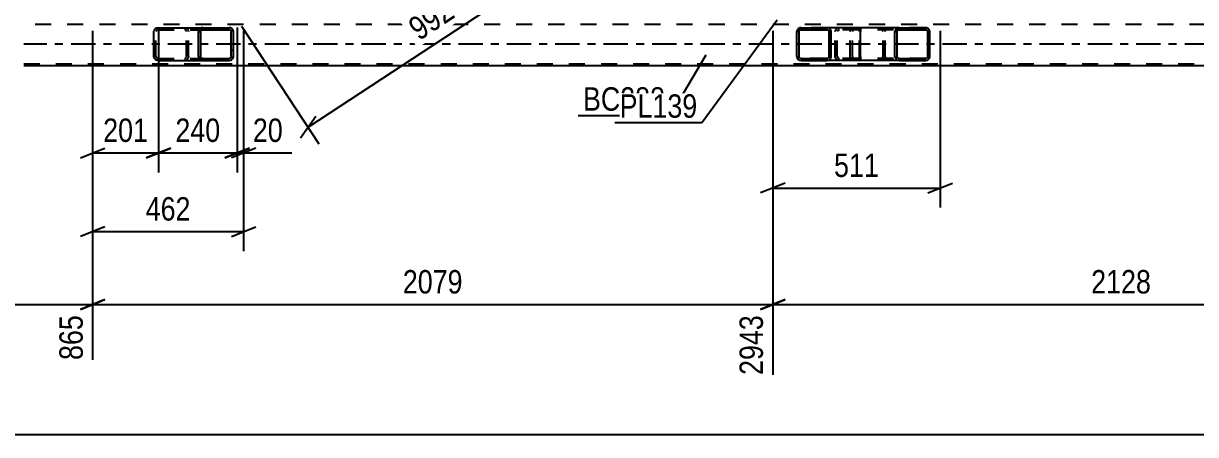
# Model space of a CAD drawing. Header units: millimetres. Extents: x -853 to 336, y -866 to -25.
# Drawn here: x -764.2 to -620.9, y -594.9 to -544.6 of the extents above; entities that cross this region are included whole.
import ezdxf

# ---------------------------------------------------------------- set-up
doc = ezdxf.new("R2010")
doc.units = ezdxf.units.MM
doc.linetypes.add('DXK_LINE_DOT2', pattern=[3.9198, 1.9599, -1.9599])
doc.linetypes.add('DXK_LINE_DOT3', pattern=[5.9187, 2.979, -0.9799, 0.9799, -0.9799])
doc.styles.add('Arial Narrow', font='ARIALN.TTF', dxfattribs={"height": 0.2})

# ---------------------------------------------------------------- blocks, each defined once
blk = doc.blocks.new('Part-570393679-6166 - 5909')
at = {"linetype": 'Continuous'}
h = blk.add_hatch(dxfattribs=at)
h.set_pattern_fill('', scale=0.7, style=0, pattern_type=0)
h.set_pattern_definition([(45, (-742.7504, -548.8494), (-1.57154, 1.57154), [])])
h.paths.add_polyline_path([(-742.79, -548.67), (-742.75, -548.85), (-742.64, -549.01), (-742.47, -549.11), (-742.28, -549.15), (-739.04, -549.15), (-738.85, -549.11), (-738.68, -549.01), (-738.57, -548.85), (-738.53, -548.67), (-738.53, -545.63), (-738.57, -545.44), (-738.68, -545.29), (-738.85, -545.18), (-739.04, -545.15), (-742.28, -545.15), (-742.47, -545.18), (-742.64, -545.29), (-742.75, -545.44), (-742.79, -545.63)])
h.paths.add_polyline_path([(-742.51, -545.53), (-742.46, -545.46), (-742.38, -545.4), (-742.28, -545.39), (-739.04, -545.39), (-738.95, -545.4), (-738.86, -545.46), (-738.81, -545.53), (-738.79, -545.63), (-738.79, -548.67), (-738.81, -548.76), (-738.86, -548.84), (-738.95, -548.89), (-739.04, -548.91), (-742.28, -548.91), (-742.38, -548.89), (-742.46, -548.84), (-742.51, -548.76), (-742.53, -548.67), (-742.53, -545.63)])
at = {"color": 2, "linetype": 'Continuous'}
for p, q in [((-748.25, -545.63), (-748.22, -545.44)), ((-748.25, -548.67), (-748.25, -545.63)), ((-747.94, -545.18), (-747.74, -545.15)), ((-747.74, -545.15), (-742.28, -545.15)), ((-742.75, -545.44), (-742.79, -545.63)), ((-742.79, -548.67), (-742.79, -545.63)), ((-742.53, -545.63), (-742.51, -545.53)), ((-742.53, -548.67), (-742.53, -545.63)), ((-742.51, -545.53), (-742.46, -545.46)), ((-742.28, -545.15), (-742.47, -545.18)), ((-742.46, -545.46), (-742.38, -545.4)), ((-742.38, -545.4), (-742.28, -545.39)), ((-742.28, -545.15), (-739.04, -545.15)), ((-742.28, -545.39), (-739.04, -545.39)), ((-738.85, -545.18), (-739.04, -545.15)), ((-739.04, -545.39), (-738.95, -545.4)), ((-738.95, -545.4), (-738.86, -545.46)), ((-738.86, -545.46), (-738.81, -545.53)), ((-738.81, -545.53), (-738.79, -545.63)), ((-738.79, -548.67), (-738.79, -545.63)), ((-738.53, -545.63), (-738.57, -545.44)), ((-738.53, -548.67), (-738.53, -545.63)), ((-748.22, -548.85), (-748.25, -548.67)), ((-742.79, -548.67), (-742.75, -548.85)), ((-742.51, -548.76), (-742.53, -548.67)), ((-738.79, -548.67), (-738.81, -548.76)), ((-738.57, -548.85), (-738.53, -548.67)), ((-747.74, -549.15), (-747.94, -549.11)), ((-747.74, -549.15), (-742.28, -549.15)), ((-742.46, -548.84), (-742.51, -548.76)), ((-742.47, -549.11), (-742.28, -549.15)), ((-742.38, -548.89), (-742.46, -548.84)), ((-742.28, -548.91), (-742.38, -548.89)), ((-742.28, -548.91), (-739.04, -548.91)), ((-742.28, -549.15), (-739.04, -549.15)), ((-738.95, -548.89), (-739.04, -548.91)), ((-739.04, -549.15), (-738.85, -549.11)), ((-738.86, -548.84), (-738.95, -548.89)), ((-738.81, -548.76), (-738.86, -548.84))]:
    blk.add_line(p, q, dxfattribs=at)
at = {"color": 7, "linetype": 'DXK_LINE_DOT2'}
for p, q in [((-747.98, -545.53), (-748, -545.63)), ((-748, -548.67), (-748, -545.63)), ((-747.92, -545.46), (-747.98, -545.53)), ((-747.84, -545.4), (-747.92, -545.46)), ((-747.74, -545.39), (-747.84, -545.4)), ((-747.74, -545.39), (-739.04, -545.39)), ((-744.51, -545.15), (-744.31, -545.18)), ((-744.41, -545.4), (-744.51, -545.39)), ((-744.33, -545.46), (-744.41, -545.4)), ((-744.27, -545.53), (-744.33, -545.46)), ((-744.25, -545.63), (-744.27, -545.53)), ((-744.25, -548.67), (-744.25, -545.63)), ((-744.04, -545.44), (-744, -545.63)), ((-744, -548.67), (-744, -545.63)), ((-742.28, -545.15), (-739.04, -545.15)), ((-748, -548.67), (-747.98, -548.76)), ((-744.27, -548.76), (-744.25, -548.67)), ((-744, -548.67), (-744.04, -548.85)), ((-747.98, -548.76), (-747.92, -548.84)), ((-747.92, -548.84), (-747.84, -548.89)), ((-747.84, -548.89), (-747.74, -548.91)), ((-747.74, -548.91), (-739.04, -548.91)), ((-744.51, -548.91), (-744.41, -548.89)), ((-744.31, -549.11), (-744.51, -549.15)), ((-744.41, -548.89), (-744.33, -548.84)), ((-744.33, -548.84), (-744.27, -548.76)), ((-742.28, -549.15), (-739.04, -549.15))]:
    blk.add_line(p, q, dxfattribs=at)
at = {"color": 2, "linetype": 'Continuous'}
for centre, start, end in [((-747.76, -545.65), 110.7583, 155.68), ((-742.3, -545.65), 110.7583, 155.6801), ((-739.02, -545.65), 24.3199, 69.2417), ((-747.76, -548.64), 204.32, 249.2417), ((-742.3, -548.64), 204.3199, 249.2417), ((-739.02, -548.64), 290.7583, 335.6801)]:
    blk.add_arc(centre, 0.496, start, end, dxfattribs=at)
at = {"color": 7, "linetype": 'DXK_LINE_DOT2'}
for centre, start, end in [((-744.49, -545.65), 24.32, 69.2417), ((-744.49, -548.64), 290.7583, 335.68)]:
    blk.add_arc(centre, 0.496, start, end, dxfattribs=at)
blk = doc.blocks.new('Part-570393679-6179 - 5909')
at = {"color": 7, "linetype": 'DXK_LINE_DOT2'}
for p, q in [((-86.59, -544.75), (-764.15, -544.75)), ((-764.15, -549.55), (-86.59, -549.55))]:
    blk.add_line(p, q, dxfattribs=at)
at = {"color": 7, "linetype": 'DXK_LINE_DOT3'}
blk.add_line((-86.59, -547.15), (-764.15, -547.15), dxfattribs=at)
at = {"color": 2, "linetype": 'Continuous'}
blk.add_line((-86.59, -549.79), (-764.15, -549.79), dxfattribs=at)
blk = doc.blocks.new('Part-570393679-6459 - 5909')
at = {"linetype": 'Continuous'}
h = blk.add_hatch(dxfattribs=at)
h.set_pattern_fill('', scale=0.7, style=0, pattern_type=0)
h.set_pattern_definition([(45, (-657.6162, -548.8494), (-1.57154, 1.57154), [])])
h.paths.add_polyline_path([(-657.66, -548.67), (-657.62, -548.85), (-657.51, -549.01), (-657.34, -549.11), (-657.14, -549.15), (-653.91, -549.15), (-653.71, -549.11), (-653.55, -549.01), (-653.44, -548.85), (-653.4, -548.67), (-653.4, -545.63), (-653.44, -545.44), (-653.55, -545.29), (-653.71, -545.18), (-653.91, -545.15), (-657.14, -545.15), (-657.34, -545.18), (-657.51, -545.29), (-657.62, -545.44), (-657.66, -545.63)])
h.paths.add_polyline_path([(-657.38, -545.53), (-657.32, -545.46), (-657.24, -545.4), (-657.14, -545.39), (-653.91, -545.39), (-653.81, -545.4), (-653.73, -545.46), (-653.67, -545.53), (-653.65, -545.63), (-653.65, -548.67), (-653.67, -548.76), (-653.73, -548.84), (-653.81, -548.89), (-653.91, -548.91), (-657.14, -548.91), (-657.24, -548.89), (-657.32, -548.84), (-657.38, -548.76), (-657.4, -548.67), (-657.4, -545.63)])
at = {"color": 7, "linetype": 'DXK_LINE_DOT2'}
for p, q in [((-663.12, -545.63), (-663.08, -545.44)), ((-663.12, -548.67), (-663.12, -545.63)), ((-662.85, -545.53), (-662.87, -545.63)), ((-662.87, -548.67), (-662.87, -545.63)), ((-662.79, -545.46), (-662.85, -545.53)), ((-662.81, -545.18), (-662.61, -545.15)), ((-662.71, -545.4), (-662.79, -545.46)), ((-662.61, -545.39), (-662.71, -545.4)), ((-662.13, -545.15), (-662.61, -545.15)), ((-653.91, -545.39), (-662.61, -545.39)), ((-659.37, -545.15), (-659.18, -545.18)), ((-659.28, -545.4), (-659.37, -545.39)), ((-659.19, -545.46), (-659.28, -545.4)), ((-659.14, -545.53), (-659.19, -545.46)), ((-659.12, -545.63), (-659.14, -545.53)), ((-659.12, -548.67), (-659.12, -545.63)), ((-658.9, -545.44), (-658.86, -545.63)), ((-658.86, -548.67), (-658.86, -545.63)), ((-653.91, -545.15), (-657.14, -545.15)), ((-663.08, -548.85), (-663.12, -548.67)), ((-662.87, -548.67), (-662.85, -548.76)), ((-659.14, -548.76), (-659.12, -548.67)), ((-658.86, -548.67), (-658.9, -548.85)), ((-662.85, -548.76), (-662.79, -548.84)), ((-662.61, -549.15), (-662.81, -549.11)), ((-662.79, -548.84), (-662.71, -548.89)), ((-662.71, -548.89), (-662.61, -548.91)), ((-653.91, -548.91), (-662.61, -548.91)), ((-662.13, -549.15), (-662.61, -549.15)), ((-659.37, -548.91), (-659.28, -548.89)), ((-659.18, -549.11), (-659.37, -549.15)), ((-659.28, -548.89), (-659.19, -548.84)), ((-659.19, -548.84), (-659.14, -548.76)), ((-653.91, -549.15), (-657.14, -549.15))]:
    blk.add_line(p, q, dxfattribs=at)
at = {"color": 2, "linetype": 'Continuous'}
for p, q in [((-657.14, -545.15), (-662.13, -545.15)), ((-657.62, -545.44), (-657.66, -545.63)), ((-657.66, -548.67), (-657.66, -545.63)), ((-657.4, -545.63), (-657.38, -545.53)), ((-657.4, -548.67), (-657.4, -545.63)), ((-657.38, -545.53), (-657.32, -545.46)), ((-657.14, -545.15), (-657.34, -545.18)), ((-657.32, -545.46), (-657.24, -545.4)), ((-657.24, -545.4), (-657.14, -545.39)), ((-657.14, -545.15), (-653.91, -545.15)), ((-657.14, -545.39), (-653.91, -545.39)), ((-653.71, -545.18), (-653.91, -545.15)), ((-653.91, -545.39), (-653.81, -545.4)), ((-653.81, -545.4), (-653.73, -545.46)), ((-653.73, -545.46), (-653.67, -545.53)), ((-653.67, -545.53), (-653.65, -545.63)), ((-653.65, -548.67), (-653.65, -545.63)), ((-653.4, -545.63), (-653.44, -545.44)), ((-653.4, -548.67), (-653.4, -545.63)), ((-657.66, -548.67), (-657.62, -548.85)), ((-657.38, -548.76), (-657.4, -548.67)), ((-653.65, -548.67), (-653.67, -548.76)), ((-653.44, -548.85), (-653.4, -548.67)), ((-657.14, -549.15), (-662.13, -549.15)), ((-657.32, -548.84), (-657.38, -548.76)), ((-657.34, -549.11), (-657.14, -549.15)), ((-657.24, -548.89), (-657.32, -548.84)), ((-657.14, -548.91), (-657.24, -548.89)), ((-657.14, -548.91), (-653.91, -548.91)), ((-657.14, -549.15), (-653.91, -549.15)), ((-653.81, -548.89), (-653.91, -548.91)), ((-653.91, -549.15), (-653.71, -549.11)), ((-653.73, -548.84), (-653.81, -548.89)), ((-653.67, -548.76), (-653.73, -548.84))]:
    blk.add_line(p, q, dxfattribs=at)
at = {"color": 7, "linetype": 'DXK_LINE_DOT2'}
for centre, start, end in [((-662.63, -545.65), 110.7583, 155.68), ((-659.36, -545.65), 24.32, 69.2417), ((-662.63, -548.64), 204.32, 249.2417), ((-659.36, -548.64), 290.7583, 335.68)]:
    blk.add_arc(centre, 0.496, start, end, dxfattribs=at)
at = {"color": 2, "linetype": 'Continuous'}
for centre, start, end in [((-657.16, -545.65), 110.7583, 155.6801), ((-653.89, -545.65), 24.3199, 69.2417), ((-657.16, -548.64), 204.3199, 249.2417), ((-653.89, -548.64), 290.7583, 335.6801)]:
    blk.add_arc(centre, 0.496, start, end, dxfattribs=at)
blk = doc.blocks.new('Part-570393679-6460 - 5909')
at = {"linetype": 'Continuous'}
h = blk.add_hatch(dxfattribs=at)
h.set_pattern_fill('', scale=0.7, style=0, pattern_type=0)
h.set_pattern_definition([(45, (-669.6078, -548.8494), (-1.57154, 1.57154), [])])
h.paths.add_polyline_path([(-669.65, -548.67), (-669.61, -548.85), (-669.5, -549.01), (-669.34, -549.11), (-669.14, -549.15), (-665.96, -549.15), (-665.77, -549.11), (-665.6, -549.01), (-665.49, -548.85), (-665.46, -548.67), (-665.46, -545.63), (-665.49, -545.44), (-665.6, -545.29), (-665.77, -545.18), (-665.96, -545.15), (-669.14, -545.15), (-669.34, -545.18), (-669.5, -545.29), (-669.61, -545.44), (-669.65, -545.63)])
h.paths.add_polyline_path([(-669.38, -545.53), (-669.32, -545.46), (-669.24, -545.4), (-669.14, -545.39), (-665.96, -545.39), (-665.86, -545.4), (-665.78, -545.46), (-665.73, -545.53), (-665.71, -545.63), (-665.71, -548.67), (-665.73, -548.76), (-665.78, -548.84), (-665.86, -548.89), (-665.96, -548.91), (-669.14, -548.91), (-669.24, -548.89), (-669.32, -548.84), (-669.38, -548.76), (-669.39, -548.67), (-669.39, -545.63)])
at = {"color": 2, "linetype": 'Continuous'}
for p, q in [((-669.61, -545.44), (-669.65, -545.63)), ((-669.65, -548.67), (-669.65, -545.63)), ((-669.39, -545.63), (-669.38, -545.53)), ((-669.39, -548.67), (-669.39, -545.63)), ((-669.38, -545.53), (-669.32, -545.46)), ((-669.14, -545.15), (-669.34, -545.18)), ((-669.32, -545.46), (-669.24, -545.4)), ((-669.24, -545.4), (-669.14, -545.39)), ((-669.14, -545.15), (-665.96, -545.15)), ((-669.14, -545.39), (-665.96, -545.39)), ((-662.13, -545.15), (-665.96, -545.15)), ((-665.77, -545.18), (-665.96, -545.15)), ((-665.96, -545.39), (-665.86, -545.4)), ((-665.86, -545.4), (-665.78, -545.46)), ((-665.78, -545.46), (-665.73, -545.53)), ((-665.73, -545.53), (-665.71, -545.63)), ((-665.71, -548.67), (-665.71, -545.63)), ((-665.46, -545.63), (-665.49, -545.44)), ((-665.46, -548.67), (-665.46, -545.63)), ((-662.13, -545.15), (-662.02, -545.18)), ((-662.02, -545.18), (-661.94, -545.29)), ((-661.94, -545.29), (-661.88, -545.44)), ((-661.88, -545.44), (-661.86, -545.63)), ((-661.86, -548.67), (-661.86, -545.63)), ((-669.65, -548.67), (-669.61, -548.85)), ((-669.38, -548.76), (-669.39, -548.67)), ((-665.71, -548.67), (-665.73, -548.76)), ((-665.49, -548.85), (-665.46, -548.67)), ((-661.86, -548.67), (-661.88, -548.85)), ((-669.32, -548.84), (-669.38, -548.76)), ((-669.34, -549.11), (-669.14, -549.15)), ((-669.24, -548.89), (-669.32, -548.84)), ((-669.14, -548.91), (-669.24, -548.89)), ((-669.14, -548.91), (-665.96, -548.91)), ((-669.14, -549.15), (-665.96, -549.15)), ((-665.86, -548.89), (-665.96, -548.91)), ((-665.96, -549.15), (-665.77, -549.11)), ((-662.13, -549.15), (-665.96, -549.15)), ((-665.78, -548.84), (-665.86, -548.89)), ((-665.73, -548.76), (-665.78, -548.84)), ((-662.02, -549.11), (-662.13, -549.15)), ((-661.94, -549.01), (-662.02, -549.11)), ((-661.88, -548.85), (-661.94, -549.01))]:
    blk.add_line(p, q, dxfattribs=at)
at = {"color": 7, "linetype": 'DXK_LINE_DOT2'}
for p, q in [((-665.96, -545.15), (-669.14, -545.15)), ((-662.13, -545.39), (-669.14, -545.39)), ((-664.97, -545.63), (-664.93, -545.44)), ((-664.97, -548.67), (-664.97, -545.63)), ((-664.69, -545.53), (-664.71, -545.63)), ((-664.71, -548.67), (-664.71, -545.63)), ((-664.64, -545.46), (-664.69, -545.53)), ((-664.66, -545.18), (-664.46, -545.15)), ((-664.64, -545.46), (-664.62, -545.44)), ((-664.62, -545.44), (-664.56, -545.4)), ((-664.56, -545.4), (-664.46, -545.39)), ((-663.12, -545.39), (-663.12, -545.15)), ((-662.08, -545.4), (-662.13, -545.39)), ((-662.03, -545.46), (-662.08, -545.4)), ((-662, -545.53), (-662.03, -545.46)), ((-661.99, -545.63), (-662, -545.53)), ((-661.99, -548.67), (-661.99, -545.63)), ((-664.93, -548.85), (-664.97, -548.67)), ((-664.71, -548.67), (-664.69, -548.76)), ((-662, -548.76), (-661.99, -548.67)), ((-662.13, -548.91), (-669.14, -548.91)), ((-665.96, -549.15), (-669.14, -549.15)), ((-664.69, -548.76), (-664.64, -548.84)), ((-664.46, -549.15), (-664.66, -549.11)), ((-664.64, -548.84), (-664.62, -548.85)), ((-664.62, -548.85), (-664.56, -548.89)), ((-664.56, -548.89), (-664.46, -548.91)), ((-663.12, -549.15), (-663.12, -548.91)), ((-662.13, -548.91), (-662.08, -548.89)), ((-662.08, -548.89), (-662.03, -548.84)), ((-662.03, -548.84), (-662, -548.76))]:
    blk.add_line(p, q, dxfattribs=at)
at = {"color": 2, "linetype": 'Continuous'}
for centre, start, end in [((-669.16, -545.64), 111.1941, 156.1506), ((-665.94, -545.64), 23.8494, 68.8059), ((-669.16, -548.65), 203.8494, 248.8059), ((-665.94, -548.65), 291.1941, 336.1506)]:
    blk.add_arc(centre, 0.492, start, end, dxfattribs=at)
at = {"color": 7, "linetype": 'DXK_LINE_DOT2'}
for centre, start, end in [((-664.48, -545.64), 111.1941, 156.1506), ((-664.48, -548.65), 203.8494, 248.8059)]:
    blk.add_arc(centre, 0.492, start, end, dxfattribs=at)
blk = doc.blocks.new('StraightDimension-570393679-8008 - 5909')
at = {"color": 7, "linetype": 'Continuous'}
for p, q in [((-755.74, -545.51), (-755.74, -572.47)), ((-737.28, -545.51), (-737.28, -572.47)), ((-754.24, -569.47), (-757.24, -570.67)), ((-755.74, -570.07), (-737.28, -570.07)), ((-738.78, -570.67), (-735.78, -569.47))]:
    blk.add_line(p, q, dxfattribs=at)
at = {"color": 0}
blk.add_wipeout([(-743.17, -569.32), (-743.17, -565.12), (-749.85, -565.12), (-749.85, -569.32)], dxfattribs=at)
at = {"color": 3, "style": 'Arial Narrow'}
blk.add_text('462', height=2.863, dxfattribs=at).set_placement((-749.25, -568.72))
blk = doc.blocks.new('StraightDimension-570393679-7555 - 5909')
at = {"color": 7, "linetype": 'Continuous'}
for p, q in [((-672.6, -545.51), (-672.6, -567.14)), ((-652.14, -545.51), (-652.14, -567.14)), ((-671.1, -564.14), (-674.1, -565.34)), ((-653.64, -565.34), (-650.64, -564.14)), ((-672.6, -564.74), (-652.14, -564.74))]:
    blk.add_line(p, q, dxfattribs=at)
at = {"color": 0}
blk.add_wipeout([(-659.03, -563.99), (-659.03, -559.79), (-665.71, -559.79), (-665.71, -563.99)], dxfattribs=at)
at = {"color": 3, "style": 'Arial Narrow'}
blk.add_text('511', height=2.863, dxfattribs=at).set_placement((-665.11, -563.39))
blk = doc.blocks.new('StraightDimension-570393679-7981 - 5909')
at = {"color": 7, "linetype": 'Continuous'}
for p, q in [((-738.08, -545.11), (-738.08, -562.86)), ((-737.28, -545.51), (-737.28, -562.86)), ((-739.58, -561.06), (-736.58, -559.86)), ((-735.78, -559.86), (-738.78, -561.06)), ((-738.08, -560.46), (-737.28, -560.46)), ((-737.28, -560.46), (-731.37, -560.46)), ((-737.28, -560.46), (-731.37, -560.46))]:
    blk.add_line(p, q, dxfattribs=at)
at = {"color": 0}
blk.add_wipeout([(-731.9, -559.71), (-731.9, -555.51), (-736.75, -555.51), (-736.75, -559.71)], dxfattribs=at)
at = {"color": 3, "style": 'Arial Narrow'}
blk.add_text('20', height=2.863, dxfattribs=at).set_placement((-736.15, -559.11))
blk = doc.blocks.new('StraightDimension-570393679-7989 - 5909')
at = {"color": 7, "linetype": 'Continuous'}
for p, q in [((-747.68, -545.11), (-747.68, -562.86)), ((-738.08, -545.11), (-738.08, -562.86)), ((-749.18, -561.06), (-746.18, -559.86)), ((-736.58, -559.86), (-739.58, -561.06)), ((-747.68, -560.46), (-738.08, -560.46))]:
    blk.add_line(p, q, dxfattribs=at)
at = {"color": 0}
blk.add_wipeout([(-739.54, -559.71), (-739.54, -555.51), (-746.22, -555.51), (-746.22, -559.71)], dxfattribs=at)
at = {"color": 3, "style": 'Arial Narrow'}
blk.add_text('240', height=2.863, dxfattribs=at).set_placement((-745.62, -559.11))
blk = doc.blocks.new('StraightDimension-570393679-7997 - 5909')
at = {"color": 7, "linetype": 'Continuous'}
for p, q in [((-755.74, -545.51), (-755.74, -562.86)), ((-747.68, -545.11), (-747.68, -562.86)), ((-757.24, -561.06), (-754.24, -559.86)), ((-746.18, -559.86), (-749.18, -561.06)), ((-755.74, -560.46), (-747.68, -560.46))]:
    blk.add_line(p, q, dxfattribs=at)
at = {"color": 0}
blk.add_wipeout([(-748.37, -559.71), (-748.37, -555.51), (-755.05, -555.51), (-755.05, -559.71)], dxfattribs=at)
at = {"color": 3, "style": 'Arial Narrow'}
blk.add_text('201', height=2.863, dxfattribs=at).set_placement((-754.45, -559.11))
blk = doc.blocks.new('StraightDimension-570393679-7477 - 5909')
at = {"color": 7, "linetype": 'Continuous'}
for p, q in [((-704.39, -523.14), (-694.92, -537.53)), ((-697.17, -536.85), (-695.32, -534.2)), ((-729.38, -557.32), (-696.24, -535.52)), ((-737.53, -544.94), (-728.07, -559.33)), ((-728.46, -555.99), (-730.31, -558.65))]:
    blk.add_line(p, q, dxfattribs=at)
at = {"color": 0}
blk.add_wipeout([(-710.43, -543.96), (-712.74, -540.45), (-718.33, -544.12), (-716.02, -547.63)], dxfattribs=at)
at = {"color": 3, "style": 'Arial Narrow'}
blk.add_text('992', height=2.863, rotation=33.3347, dxfattribs=at).set_placement((-715.85, -546.8))
blk = doc.blocks.new('StraightDimension-570393679-7787 - 5909')
at = {"color": 7, "linetype": 'Continuous'}
for p, q in [((-755.74, -545.51), (-755.74, -585.76)), ((-780.74, -550.79), (-780.74, -582.11)), ((-779.24, -578.38), (-782.24, -579.58)), ((-757.24, -579.58), (-754.24, -578.38)), ((-780.74, -578.98), (-755.74, -578.98))]:
    blk.add_line(p, q, dxfattribs=at)
at = {"color": 0}
blk.add_wipeout([(-764.89, -578.23), (-764.89, -574.03), (-771.58, -574.03), (-771.58, -578.23)], dxfattribs=at)
at = {"color": 3, "style": 'Arial Narrow'}
blk.add_text('865', height=2.863, dxfattribs=at).set_placement((-770.98, -577.63))
at = {"color": 0, "linetype": 'Continuous'}
for points in [[(-781.34, -579.68), (-785.54, -579.68), (-785.54, -582.71), (-781.34, -582.71)], [(-756.34, -579.68), (-760.54, -579.68), (-760.54, -586.36), (-756.34, -586.36)]]:
    blk.add_wipeout(points, dxfattribs=at)
at = {"color": 3, "linetype": 'Continuous', "style": 'Arial Narrow'}
for s, height, p in [('0', 2.86, (-781.94, -582.11)), ('865', 2.863, (-756.94, -585.76))]:
    blk.add_text(s, height=height, rotation=90.0002, dxfattribs=at).set_placement(p)
blk = doc.blocks.new('StraightDimension-570393679-7793 - 5909')
at = {"color": 7, "linetype": 'Continuous'}
for p, q in [((-755.74, -545.51), (-755.74, -585.76)), ((-672.6, -545.51), (-672.6, -587.59)), ((-754.24, -578.38), (-757.24, -579.58)), ((-674.1, -579.58), (-671.1, -578.38)), ((-755.74, -578.98), (-672.6, -578.98))]:
    blk.add_line(p, q, dxfattribs=at)
at = {"color": 0}
blk.add_wipeout([(-709.91, -578.23), (-709.91, -574.03), (-718.42, -574.03), (-718.42, -578.23)], dxfattribs=at)
at = {"color": 3, "style": 'Arial Narrow'}
blk.add_text('2079', height=2.863, dxfattribs=at).set_placement((-717.82, -577.63))
at = {"color": 0, "linetype": 'Continuous'}
blk.add_wipeout([(-673.2, -579.68), (-677.4, -579.68), (-677.4, -588.19), (-673.2, -588.19)], dxfattribs=at)
at = {"color": 3, "linetype": 'Continuous', "style": 'Arial Narrow'}
blk.add_text('2943', height=2.863, rotation=90.0002, dxfattribs=at).set_placement((-673.8, -587.59))
blk = doc.blocks.new('StraightDimension-570393679-7801 - 5909')
at = {"color": 7, "linetype": 'Continuous'}
for p, q in [((-672.6, -545.51), (-672.6, -587.59)), ((-587.46, -545.51), (-587.46, -587.59)), ((-671.1, -578.38), (-674.1, -579.58)), ((-588.96, -579.58), (-585.96, -578.38)), ((-672.6, -578.98), (-587.46, -578.98))]:
    blk.add_line(p, q, dxfattribs=at)
at = {"color": 0}
blk.add_wipeout([(-625.77, -578.23), (-625.77, -574.03), (-634.28, -574.03), (-634.28, -578.23)], dxfattribs=at)
at = {"color": 3, "style": 'Arial Narrow'}
blk.add_text('2128', height=2.863, dxfattribs=at).set_placement((-633.68, -577.63))
at = {"color": 0, "linetype": 'Continuous'}
blk.add_wipeout([(-588.06, -579.68), (-592.26, -579.68), (-592.26, -588.19), (-588.06, -588.19)], dxfattribs=at)
at = {"color": 3, "linetype": 'Continuous', "style": 'Arial Narrow'}
blk.add_text('5072', height=2.863, rotation=90.0002, dxfattribs=at).set_placement((-588.66, -587.59))
blk = doc.blocks.new('StraightDimension-570393679-8019 - 5909')
at = {"color": 7, "linetype": 'Continuous'}
blk.add_line((-781.38, -594.87), (-85.95, -594.87), dxfattribs=at)
blk = doc.blocks.new('Mark-570393679-6175 - 5909')
at = {"color": 0}
blk.add_wipeout([(-685.75, -555.29), (-685.75, -552.29), (-695.8, -552.29), (-695.8, -555.29)], dxfattribs=at)
blk.add_wipeout([(-685.75, -555.29), (-685.75, -552.29), (-695.8, -552.29), (-695.8, -555.29)], dxfattribs=at)
at = {"color": 30, "linetype": 'Continuous'}
for p in [(-680.78, -548.49), (-696.4, -555.89)]:
    blk.add_line(p, (-685.15, -555.89), dxfattribs=at)
at = {"color": 3, "style": 'Arial Narrow'}
blk.add_text('BC288', height=2.863, dxfattribs=at).set_placement((-695.8, -555.29))
blk = doc.blocks.new('Mark-570393679-6209 - 5909')
at = {"color": 0}
blk.add_wipeout([(-681.82, -556.15), (-681.82, -553.15), (-691.32, -553.15), (-691.32, -556.15)], dxfattribs=at)
blk.add_wipeout([(-681.82, -556.15), (-681.82, -553.15), (-691.32, -553.15), (-691.32, -556.15)], dxfattribs=at)
at = {"color": 30, "linetype": 'Continuous'}
for p in [(-672.06, -544.24), (-691.92, -556.75)]:
    blk.add_line(p, (-681.22, -556.75), dxfattribs=at)
at = {"color": 3, "style": 'Arial Narrow'}
blk.add_text('PL139', height=2.863, dxfattribs=at).set_placement((-691.32, -556.15))

msp = doc.modelspace()

# ---------------------------------------------------------------- block references
for name in ['Part-570393679-6179 - 5909', 'Part-570393679-6166 - 5909', 'Part-570393679-6460 - 5909', 'Part-570393679-6459 - 5909']:
    msp.add_blockref(name, (0, 0))

# ---------------------------------------------------------------- next in the draw order: block references
for name in ['StraightDimension-570393679-8008 - 5909', 'StraightDimension-570393679-7555 - 5909']:
    msp.add_blockref(name, (0, 0))

# ---------------------------------------------------------------- next in the draw order: block references
msp.add_blockref('StraightDimension-570393679-7981 - 5909', (0, 0))

# ---------------------------------------------------------------- next in the draw order: block references
msp.add_blockref('StraightDimension-570393679-7989 - 5909', (0, 0))

# ---------------------------------------------------------------- next in the draw order: block references
for name in ['StraightDimension-570393679-7477 - 5909', 'StraightDimension-570393679-7997 - 5909']:
    msp.add_blockref(name, (0, 0))

# ---------------------------------------------------------------- next in the draw order: block references
msp.add_blockref('StraightDimension-570393679-7787 - 5909', (0, 0))

# ---------------------------------------------------------------- next in the draw order: block references
msp.add_blockref('StraightDimension-570393679-7793 - 5909', (0, 0))

# ---------------------------------------------------------------- next in the draw order: block references
msp.add_blockref('StraightDimension-570393679-7801 - 5909', (0, 0))

# ---------------------------------------------------------------- next in the draw order: block references
msp.add_blockref('StraightDimension-570393679-8019 - 5909', (0, 0))

# ---------------------------------------------------------------- next in the draw order: block references
msp.add_blockref('Mark-570393679-6175 - 5909', (0, 0))

# ---------------------------------------------------------------- next in the draw order: block references
msp.add_blockref('Mark-570393679-6209 - 5909', (0, 0))

doc.saveas('drawing.dxf')
